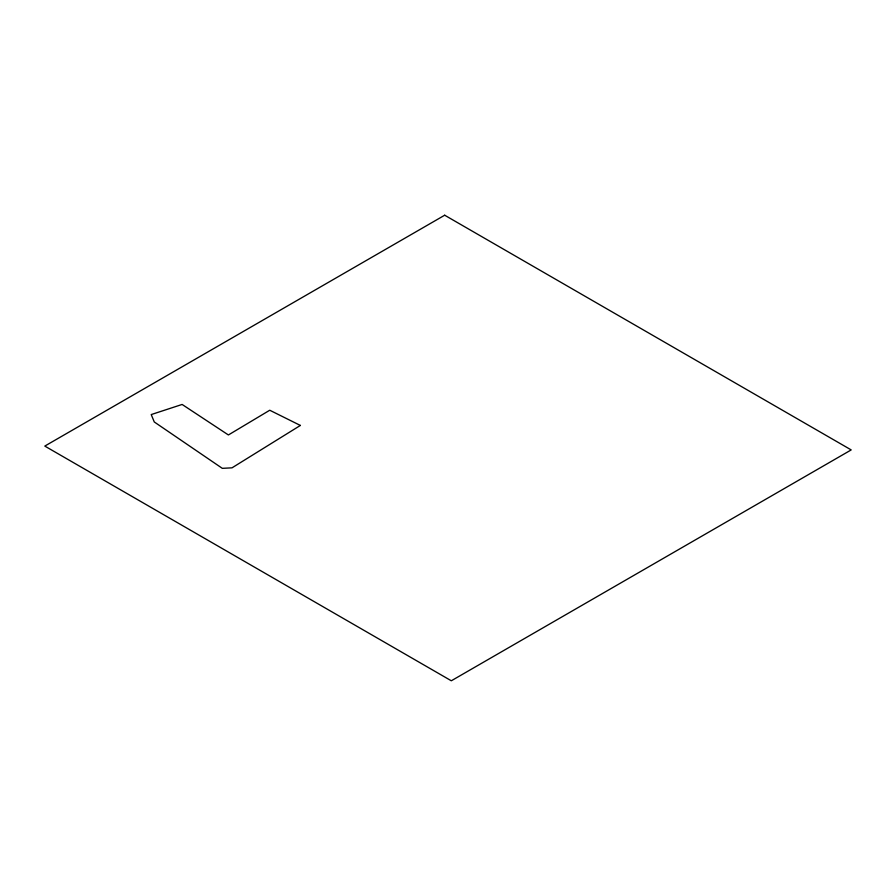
<?xml version="1.0" encoding="UTF-8"?>
<svg xmlns="http://www.w3.org/2000/svg" width="896" height="896" viewBox="0 0 896 896"><rect width="100%" height="100%" fill="white"/><g stroke="black" fill="none" stroke-linecap="round" stroke-linejoin="round"><path stroke-width="1.34" d="M300.373 425.443L232.008 467.835L222.309 468.339L154.269 421.96L151.222 414.568L182.123 404.454L228.402 434.963L269.752 410.234L300.373 425.443M444.685 215.219L44.8 446.085L451.315 680.781L851.2 449.915L444.685 215.219"/></g></svg>
